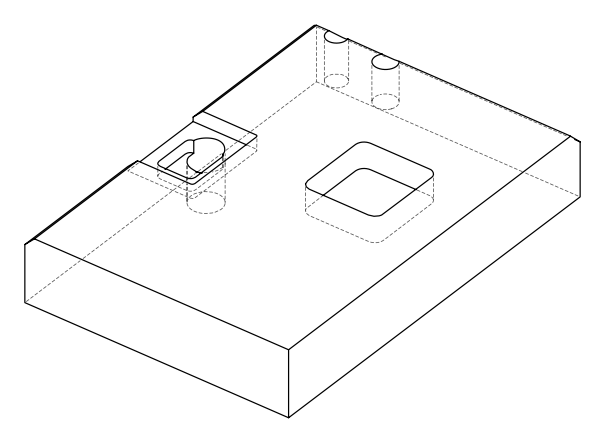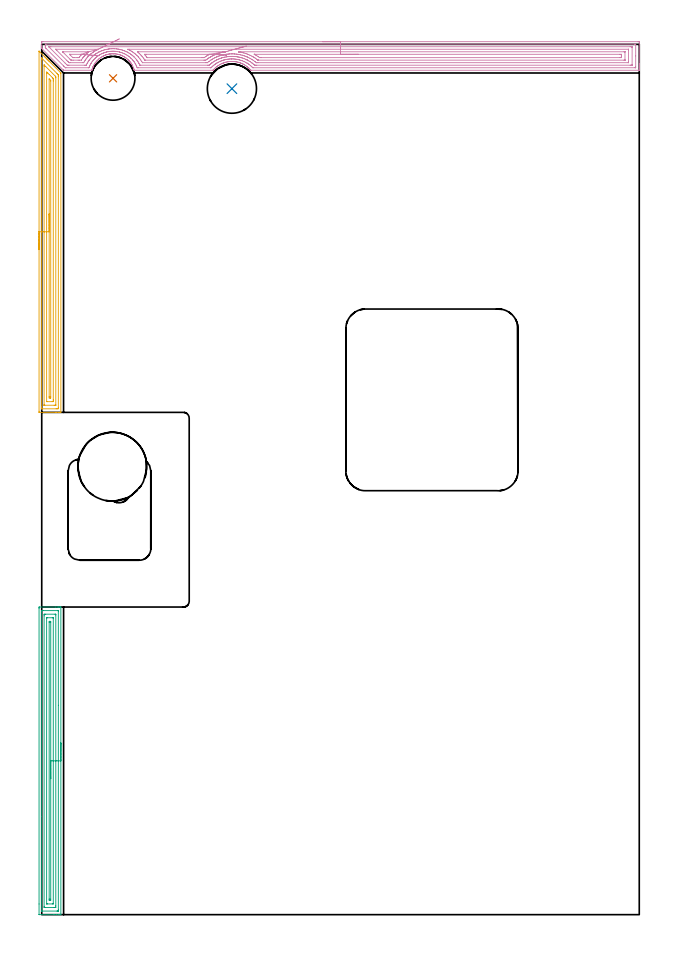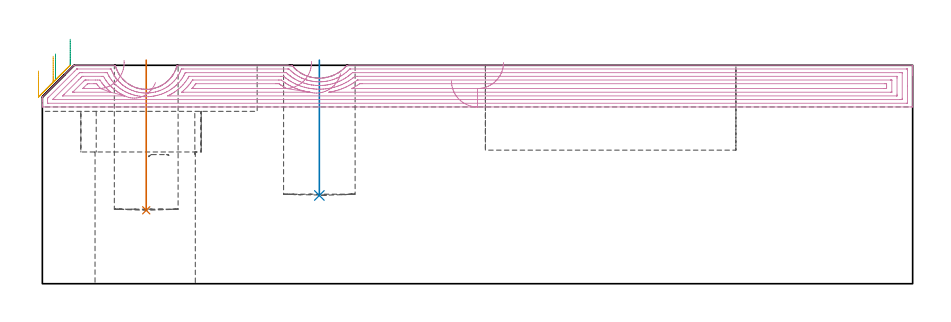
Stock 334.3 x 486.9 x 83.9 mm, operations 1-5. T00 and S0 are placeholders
(PLAN: 10 operations, 7 tool changes, 127.7 min)
(1 INDEXABLE_INSERT_DRILL_BLIND_HOLE_FROM_SOLID | STEP1POCKET | NXT0302_020 | 0.23 min | 26087 mm3)
(2 INDEXABLE_INSERT_DRILL_BLIND_HOLE_FROM_SOLID_1 | STEP1POCKET_1 | NXT0302_026 | 0.21 min | 29474 mm3)
(3 AREA_MILL | FG_CHAMFER_SURFACE | UGT0205_001 | 7.09 min | 13298 mm3)
(4 AREA_MILL_1 | FG_CHAMFER_SURFACE_1 | UGT0205_001 | 15.92 min | 42018 mm3)
(5 AREA_MILL_2 | FG_CHAMFER_SURFACE_2 | UGT0205_001 | 8.05 min | 14925 mm3)
(6 MILL_OPEN_POCKET | POCKET_OPEN | NXT0201_011 | Follow Part, ap 3, ae 75% | 8.47 min | 87277 mm3)
(7 MILL_RECTANGULAR_POCKET | POCKET_RECTANGULAR_STRAIGHT | NXT0201_012 | Follow Part, ap 4, ae 75% | 15.05 min | 315386 mm3)
(8 MILL_SLOT | SLOT_PARTIAL_RECTANGULAR | NXT0201_008 | Follow Part, ap 1.5, ae 75% | 68.63 min | 111572 mm3)
(9 MILL_SLOT_ROUND_PART | SLOT_PARTIAL_ROUND | NXT0201_011 | Follow Part, ap 3, ae 75% | 1.25 min | 7010 mm3)
(10 MILL_THROUGH_HOLE_FROM_SOLID_MATERIAL | STEP1HOLE | UGT0201_004 | Circular | 2.82 min | 57821 mm3)
(TOOL NXT0302_020 | Index. Insert Drill 24.5mm [880-D2450L25-03] | D24.5 PA176 FL74 Z2)
(TOOL NXT0302_026 | Index. Insert Drill 27.5mm [880-D2750L32-03] | D27.5 PA176 FL83 Z2)
(TOOL UGT0205_001 | Chamfer Mill 20 x 3 x 45 deg. | D20 FL50 Z2)
(TOOL NXT0201_011 | ENDMILL 12mm [2P460-1200-NA 1630] | D12 FL38 Z6)
(TOOL NXT0201_012 | ENDMILL 16mm [2P460-1600-NA 1630] | D16 FL38 Z6)
(TOOL NXT0201_008 | ENDMILL 6mm [2P460-0600-NA 1630] | D6 FL26 Z6)
(TOOL UGT0201_004 | End Mill 32 mm | D32 FL53 Z6)
(OP 1 INDEXABLE_INSERT_DRILL_BLIND_HOLE_FROM_SOLID)
G17 G21 G94 G90
T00 M6
G54
G17 G0 G90 X39.9 Y467.9 S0 M3
G43 Z93.9 H1
G94 G81 G98 Z28.2 F250. R85.9
G80
M5
M2
(OP 2 INDEXABLE_INSERT_DRILL_BLIND_HOLE_FROM_SOLID_1)
G17 G21 G94 G90
T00 M6
G54
G17 G0 G90 X106.4 Y462.1 S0 M3
G43 Z93.9 H1
G94 G81 G98 Z33.9 F250. R85.9
G80
M5
M2
(OP 3 AREA_MILL)
G17 G21 G94 G90
T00 M6
G54
G17 G0 G90 X10.7 Y96.05 S1061 M3
G43 Z93.9 H0
G94 G1 Y96.012 Z93.028 F250.
Y95.898 Z92.163
Y95.709 Z91.312
Y95.447 Z90.48
Y95.113 Z89.674
Y94.71 Z88.9
Y94.241 Z88.164
Y93.71 Z87.472
Y93.121 Z86.829
Y92.478 Z86.239
Y91.786 Z85.708
Y91.05 Z85.24
Y90.276 Z84.837
Y89.47 Z84.503
Y88.638 Z84.241
Y87.786 Z84.052
Y86.922 Z83.938
Y86.05 Z83.9
Y0.186
X10.697 Y0.01 Z83.889
X10.538 Y0.003 Z83.73
X10.371 Y0. Z83.57
X10.155 Z83.355
X9.426 Z82.621
X8.184 Z81.381
X6.794 Z79.989
X-1.361 Y0.001 Z71.836
X-1.492 Y0.01 Z71.706
X-1.499 Y0.141 Z71.699
X-1.5 Y5.972 Z71.7
Y171.467
X-1.495 Y171.962 Z71.703
X-1.492 Y172.09 Z71.706
X-1.36 Y172.1 Z71.837
X7.671 Z80.866
X9.062 Z82.258
X9.426 Z82.621
X10.155 Z83.355
X10.371 Z83.571
X10.538 Y172.097 Z83.73
X10.697 Y172.09 Z83.889
X10.7 Y171.914 Z83.9
Y86.05
X9.286 Z82.486
X9.285 Y2.565 Z82.485
Y2.422
X9.279 Y2.047 Z82.479
X9.278 Y2.01 Z82.478
X9.211 Y2.006 Z82.411
X9.101 Y2.002 Z82.301
X8.962 Y2. Z82.162
X8.549 Z81.749
X0.187 Z73.387
X-0.012 Y2.003 Z73.188
X-0.048 Y2.006 Z73.152
X-0.079 Y2.012 Z73.121
X-0.081 Y2.059 Z73.119
X-0.085 Y2.278 Z73.115
X-0.086 Y54.882 Z73.114
Y169.535
X-0.085 Y169.678 Z73.115
X-0.08 Y170.053 Z73.12
X-0.078 Y170.09 Z73.122
X-0.011 Y170.094 Z73.189
X0.099 Y170.098 Z73.299
X0.238 Y170.1 Z73.438
X0.651 Z73.851
X9.013 Z82.213
X9.212 Y170.097 Z82.412
X9.248 Y170.093 Z82.448
X9.279 Y170.088 Z82.479
X9.281 Y170.041 Z82.481
X9.285 Y169.822 Z82.485
X9.286 Y117.129 Z82.486
Y86.05
X7.871 Z81.071
Y4.901
X7.867 Y4.211 Z81.067
X7.864 Y4.014 Z81.064
X7.671 Y4.009 Z80.871
X7. Y4. Z80.2
X1.734 Y4.001 Z74.934
X1.529 Y4.007 Z74.729
X1.335 Y4.016 Z74.535
X1.331 Y4.211 Z74.531
X1.329 Y4.414 Z74.529
Y167.199
X1.333 Y167.889 Z74.533
X1.336 Y168.086 Z74.536
X1.529 Y168.091 Z74.729
X2.2 Y168.099 Z75.4
X7.466 Z80.666
X7.671 Y168.093 Z80.871
X7.865 Y168.084 Z81.065
X7.869 Y167.889 Z81.069
X7.871 Y167.686 Z81.071
Y86.05
X6.457 Z79.657
Y6.343
X6.455 Y6.159 Z79.655
X6.45 Y6.021 Z79.65
X6.354 Y6.01 Z79.554
X5.916 Y6. Z79.116
X3.284 Z76.484
X2.846 Y6.009 Z76.046
X2.749 Y6.016 Z75.949
X2.745 Y6.083 Z75.945
X2.743 Y6.153 Z75.943
Y165.757
X2.745 Y165.941 Z75.945
X2.749 Y166.079 Z75.949
X2.846 Y166.09 Z76.046
X3.284 Y166.1 Z76.484
X5.916 Z79.116
X6.354 Y166.091 Z79.554
X6.451 Y166.084 Z79.651
X6.455 Y166.017 Z79.655
X6.457 Y165.947 Z79.657
Y86.05
X5.043 Z78.243
Y8.683
X5.039 Y8.01 Z78.239
X4.826 Y8.005 Z78.026
X4.161 Y8.01 Z77.361
X4.157 Y8.683 Z77.357
Y8.687
Y163.417
X4.161 Y164.09 Z77.361
X4.374 Y164.095 Z77.574
X5.039 Y164.09 Z78.239
X5.043 Y163.417 Z78.243
Y86.05
Y85.178 Z78.281
Y84.313 Z78.395
Y83.462 Z78.584
Y82.63 Z78.846
Y81.824 Z79.18
Y81.05 Z79.583
Y80.314 Z80.052
Y79.622 Z80.583
Y78.979 Z81.172
Y78.39 Z81.815
Y77.858 Z82.507
Y77.39 Z83.243
Y76.987 Z84.017
Y76.653 Z84.823
Y76.391 Z85.655
Y76.202 Z86.507
Y76.088 Z87.372
Y76.05 Z88.243
G0 Z93.9
M5
M2
(OP 4 AREA_MILL_1)
G17 G21 G94 G90
T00 M6
G54
G17 G0 G90 X157.15 Y488.4 S1061 M3
G43 Z93.9 H0
Z77.9
G94 G1 X157.188 Z77.028 F250.
X157.302 Z76.163
X157.491 Z75.312
X157.753 Z74.48
X158.087 Z73.674
X158.49 Z72.9
X158.958 Z72.164
X159.49 Z71.472
X160.079 Z70.829
X160.722 Z70.239
X161.414 Z69.708
X162.15 Z69.24
X162.924 Z68.837
X163.73 Z68.503
X164.562 Z68.241
X165.413 Z68.052
X166.278 Z67.938
X167.15 Z67.9
X333.687
X334.093 Y488.396 Z67.902
X334.29 Y488.392 Z67.906
X334.3 Y488.191 Z68.106
Y476.145 Z80.15
Y475.538 Z80.756
Y474.983 Z81.314
Y474.654 Z81.642
Y474.099 Z82.197
Y473.77 Z82.525
Y473.113 Z83.187
Y472.762 Z83.538
Y472.416 Z83.874
X334.292 Y472.403 Z83.888
X334.134 Y472.4 Z83.9
X117.144
X116.97 Y472.403 Z83.889
X116.952 Y472.419 Z83.874
X116.777 Y472.618 Z83.681
X116.726 Y472.677 Z83.622
X116.493 Y472.932 Z83.367
X116.404 Y473.025 Z83.274
X116.254 Y473.183 Z83.116
X116.106 Y473.328 Z82.97
X115.833 Y473.598 Z82.701
X115.578 Y473.833 Z82.466
X115.449 Y473.946 Z82.353
X115.317 Y474.063 Z82.237
X115.137 Y474.21 Z82.09
X114.941 Y474.371 Z81.929
X114.557 Y474.66 Z81.637
X114.168 Y474.942 Z81.357
X114.048 Y475.023 Z81.275
X113.605 Y475.303 Z80.993
X113.156 Y475.571 Z80.727
X112.679 Y475.829 Z80.47
X112.658 Y475.84 Z80.46
X112.264 Y476.031 Z80.266
X111.819 Y476.23 Z80.068
X111.786 Y476.243 Z80.054
X111.371 Y476.415 Z79.885
X111.308 Y476.438 Z79.862
X110.97 Y476.561 Z79.736
X110.566 Y476.701 Z79.598
X110.479 Y476.727 Z79.571
X110.033 Y476.855 Z79.445
X110.011 Y476.861 Z79.439
X109.586 Y476.969 Z79.328
X109.141 Y477.069 Z79.231
X108.694 Y477.153 Z79.147
X108.674 Y477.156 Z79.144
X108.248 Y477.22 Z79.078
X107.801 Y477.271 Z79.023
X107.355 Y477.311 Z78.988
X106.909 Y477.33 Z78.966
X106.402 Y477.329 Z78.949
X105.982 Y477.335 Z78.962
X105.57 Y477.32 Z78.979
X105.124 Y477.28 Z79.013
X104.231 Y477.169 Z79.13
X103.785 Y477.093 Z79.207
X103.339 Y476.998 Z79.299
X102.892 Y476.888 Z79.41
X102.805 Y476.864 Z79.435
X102.446 Y476.764 Z79.533
X102.41 Y476.753 Z79.544
X102.235 Y476.7 Z79.598
X102.169 Y476.677 Z79.621
X101.964 Y476.604 Z79.692
X101.7 Y476.513 Z79.786
X101.554 Y476.461 Z79.837
X101.455 Y476.422 Z79.876
X101.106 Y476.283 Z80.012
X100.792 Y476.146 Z80.151
X100.661 Y476.088 Z80.208
X100.105 Y475.821 Z80.478
X99.769 Y475.639 Z80.657
X99.32 Y475.379 Z80.919
X98.877 Y475.105 Z81.194
X98.634 Y474.941 Z81.357
X98.392 Y474.763 Z81.533
X98.078 Y474.535 Z81.764
X97.984 Y474.466 Z81.832
X97.486 Y474.062 Z82.236
X97.157 Y473.77 Z82.525
X97.092 Y473.713 Z82.584
X96.549 Y473.183 Z83.116
X96.268 Y472.886 Z83.409
X96.199 Y472.814 Z83.483
X96.16 Y472.77 Z83.528
X96.021 Y472.615 Z83.683
X95.963 Y472.549 Z83.75
X95.843 Y472.413 Z83.88
X95.83 Y472.404 Z83.889
X95.713 Y472.4 Z83.9
X51.958
X51.784 Y472.403 Z83.888
X51.778 Y472.418 Z83.874
X51.699 Y472.682 Z83.615
X51.676 Y472.765 Z83.531
X51.639 Y472.886 Z83.41
X51.549 Y473.183 Z83.116
X51.392 Y473.624 Z82.674
X51.333 Y473.77 Z82.526
X51.217 Y474.062 Z82.236
X50.816 Y474.941 Z81.356
X50.684 Y475.206 Z81.092
X50.495 Y475.538 Z80.758
X50.395 Y475.704 Z80.596
X50.323 Y475.822 Z80.478
X50.217 Y475.98 Z80.315
X50.118 Y476.131 Z80.168
X50.023 Y476.273 Z80.026
X49.923 Y476.422 Z79.873
X49.828 Y476.567 Z79.732
X49.791 Y476.622 Z79.677
X49.733 Y476.701 Z79.598
X49.725 Y476.711 Z79.588
X49.603 Y476.864 Z79.432
X49.432 Y477.082 Z79.218
X49.381 Y477.146 Z79.154
X49.014 Y477.581 Z78.719
X48.899 Y477.707 Z78.592
X48.524 Y478.088 Z78.21
X48.419 Y478.19 Z78.109
X48.14 Y478.46 Z77.84
X48.006 Y478.582 Z77.718
X47.564 Y478.946 Z77.353
X47.399 Y479.074 Z77.223
X47.114 Y479.297 Z77.002
X47.011 Y479.369 Z76.93
X46.641 Y479.619 Z76.68
X46.6 Y479.645 Z76.653
X46.221 Y479.887 Z76.411
X45.933 Y480.056 Z76.243
X45.765 Y480.151 Z76.149
X45.641 Y480.219 Z76.081
X45.329 Y480.376 Z75.924
X45.221 Y480.426 Z75.873
X44.885 Y480.581 Z75.716
X44.436 Y480.771 Z75.525
X44.368 Y480.796 Z75.499
X43.992 Y480.939 Z75.36
X43.771 Y481.014 Z75.285
X43.525 Y481.098 Z75.2
X43.089 Y481.22 Z75.078
X42.651 Y481.33 Z74.968
X42.206 Y481.424 Z74.875
X41.759 Y481.502 Z74.797
X41.313 Y481.562 Z74.735
X41.055 Y481.586 Z74.707
X40.866 Y481.607 Z74.691
X40.42 Y481.632 Z74.661
X40.295 Y481.633 Z74.656
X40.164 Y481.64 Z74.658
X40.143 Z74.657
X40.034 Y481.643 Z74.654
X39.974 Y481.644 Z74.652
X39.575 Y481.639 Z74.659
X39.528 Y481.637 Z74.658
X39.488 Y481.633
X39.1 Y481.617 Z74.681
X39.082 Y481.616 Z74.682
X38.748 Y481.585 Z74.708
X38.635 Y481.576 Z74.719
X38.314 Y481.538 Z74.76
X38.189 Y481.523 Z74.776
X38.117 Y481.511 Z74.787
X37.742 Y481.452 Z74.847
X37.477 Y481.399 Z74.9
X37.297 Y481.363 Z74.935
X36.849 Y481.257 Z75.041
X36.404 Y481.137 Z75.161
X36.276 Y481.098 Z75.2
X35.736 Y480.906 Z75.389
X35.621 Y480.867 Z75.432
X35.549 Y480.842 Z75.457
X35.512 Y480.828 Z75.47
X35.438 Y480.798 Z75.499
X35.064 Y480.649 Z75.651
X34.619 Y480.449 Z75.851
X34.522 Y480.4 Z75.9
X34.247 Y480.26 Z76.035
X34.161 Y480.218 Z76.079
X33.727 Y479.975 Z76.324
X33.277 Y479.697 Z76.602
X32.834 Y479.403 Z76.896
X32.725 Y479.324 Z76.975
X32.4 Y479.074 Z77.223
X32.34 Y479.028 Z77.27
X31.942 Y478.707 Z77.592
X31.866 Y478.64 Z77.66
X31.664 Y478.46 Z77.839
X31.271 Y478.079 Z78.219
X31.049 Y477.865 Z78.435
X30.787 Y477.581 Z78.719
X30.466 Y477.205 Z79.094
X30.157 Y476.821 Z79.476
X30.08 Y476.719 Z79.58
X30.067 Y476.701 Z79.598
X29.969 Y476.561 Z79.739
X29.874 Y476.422 Z79.873
X29.783 Y476.293 Z80.006
X29.763 Y476.265 Z80.034
X29.664 Y476.113 Z80.186
X29.579 Y475.98 Z80.315
X29.485 Y475.838 Z80.462
X29.474 Y475.822 Z80.478
X29.264 Y475.473 Z80.823
X28.988 Y474.942 Z81.357
X28.783 Y474.497 Z81.803
X28.685 Y474.281 Z82.016
X28.654 Y474.212 Z82.083
X28.592 Y474.079 Z82.219
X28.584 Y474.062 Z82.236
X28.467 Y473.77 Z82.526
X28.372 Y473.535 Z82.764
X28.256 Y473.183 Z83.116
X28.222 Y473.071 Z83.227
X28.166 Y472.886 Z83.409
X28.103 Y472.678 Z83.619
X28.074 Y472.583 Z83.712
X28.022 Y472.417 Z83.874
X28.016 Y472.403 Z83.888
X27.848 Y472.4 Z83.9
X12.221
X12.212 Y472.404 Z83.896
X12.195 Y472.412 Z83.887
X12.154 Y472.449 Z83.85
X12.139 Y472.464 Z83.836
X0.147 Y484.452 Z71.847
X0.11 Y484.488 Z71.809
X0.01 Y484.598 Z71.694
X0.001 Y484.704 Z71.589
X0. Y484.998 Z71.301
Y485.036 Z71.264
Y485.488 Z70.812
Y486.146 Z70.15
Y487.359 Z68.938
X0.004 Y487.914 Z68.381
X0.009 Y488.391 Z67.905
X0.127 Y488.394 Z67.902
X0.613 Y488.4 Z67.9
X167.15
Y486.986 Z69.314
X331.901 Y486.985 Z69.315
X331.947
X332.29 Y486.976 Z69.324
X332.294 Y486.868 Z69.432
X332.299 Y486.637 Z69.663
X332.3 Y480.448 Z75.852
X332.298 Y474.261 Z82.039
X332.291 Y473.866 Z82.434
X332.289 Y473.82 Z82.48
X332.272 Y473.819 Z82.481
X332.22 Y473.816 Z82.484
X332.114 Y473.815 Z82.485
X331.901 Y473.814 Z82.486
X118.439
X118.227 Y473.816 Z82.484
X118.122 Y473.819 Z82.481
X118.073 Y473.821 Z82.479
X117.591 Y474.285 Z82.015
X117.196 Y474.654 Z81.646
X116.698 Y475.086 Z81.214
X116.123 Y475.538 Z80.762
X115.805 Y475.776 Z80.524
X115.604 Y475.917 Z80.383
X115.043 Y476.293 Z80.007
X114.912 Y476.374 Z79.926
X114.829 Y476.422 Z79.878
X114.019 Y476.878 Z79.422
X113.155 Y477.306 Z78.994
X113.126 Y477.32 Z78.98
X113.101 Y477.331 Z78.969
X112.233 Y477.684 Z78.616
X111.629 Y477.904 Z78.396
X111.34 Y477.998 Z78.302
X110.687 Y478.19 Z78.11
X110.447 Y478.252 Z78.048
X110.363 Y478.273 Z78.027
X109.554 Y478.447 Z77.853
X109.233 Y478.508 Z77.792
X108.661 Y478.597 Z77.703
X108.192 Y478.655 Z77.645
X107.768 Y478.694 Z77.606
X107.225 Y478.728 Z77.572
X106.875 Y478.74 Z77.56
X106.31 Y478.75 Z77.55
X106.143
X105.982 Y478.746 Z77.554
X105.441 Y478.725 Z77.575
X105.089 Y478.697 Z77.603
X104.625 Y478.65 Z77.65
X104.196 Y478.596 Z77.704
X103.834 Y478.548 Z77.752
X103.303 Y478.458 Z77.842
X103.079 Y478.413 Z77.887
X102.41 Y478.266 Z78.034
X102.349 Y478.251 Z78.049
X102.11 Y478.19 Z78.11
X101.648 Y478.06 Z78.24
X101.591 Y478.044 Z78.256
X101.517 Y478.019 Z78.281
X100.984 Y477.834 Z78.466
X100.624 Y477.706 Z78.594
X100.335 Y477.592 Z78.708
X99.731 Y477.345 Z78.955
X99.704 Y477.334 Z78.966
X99.644 Y477.306 Z78.994
X98.838 Y476.909 Z79.391
X98.52 Y476.737 Z79.563
X97.968 Y476.422 Z79.878
X97.951 Y476.412 Z79.888
X97.414 Y476.064 Z80.236
X97.052 Y475.815 Z80.485
X96.891 Y475.698 Z80.602
X96.674 Y475.538 Z80.762
X96.386 Y475.314 Z80.986
X96.16 Y475.134 Z81.166
X95.898 Y474.913 Z81.387
X95.602 Y474.654 Z81.646
X95.428 Y474.494 Z81.806
X95.267 Y474.341 Z81.959
X94.737 Y473.825 Z82.475
X94.691 Y473.821 Z82.479
X94.586 Y473.818 Z82.482
X94.374 Y473.815 Z82.485
X94.329 Y473.814 Z82.486
X54.146
X53.722 Y473.816 Z82.484
X53.51 Y473.819 Z82.481
X53.411 Y473.821 Z82.479
X53.297 Y474.061 Z82.239
X53.039 Y474.654 Z81.646
X52.841 Y475.106 Z81.194
X52.629 Y475.538 Z80.762
X52.404 Y475.963 Z80.337
X52.123 Y476.422 Z79.878
X51.614 Y477.205 Z79.095
X51.541 Y477.306 Z78.994
X51.511 Y477.347 Z78.953
X51.133 Y477.815 Z78.485
X50.818 Y478.19 Z78.11
X50.618 Y478.419 Z77.881
X49.971 Y479.074 Z77.226
X49.725 Y479.311 Z76.989
X48.958 Y479.958 Z76.342
X48.833 Y480.058 Z76.242
X48.401 Y480.385 Z75.915
X47.94 Y480.69 Z75.61
X47.698 Y480.842 Z75.458
X47.047 Y481.228 Z75.072
X46.766 Y481.38 Z74.92
X46.233 Y481.648 Z74.652
X46.154 Y481.684 Z74.616
X46.061 Y481.726 Z74.574
X45.261 Y482.057 Z74.243
X44.728 Y482.254 Z74.046
X44.368 Y482.374 Z73.926
X43.533 Y482.61 Z73.69
X43.475 Y482.625 Z73.675
X43.455 Y482.629 Z73.671
X42.582 Y482.809 Z73.491
X42.338 Y482.851 Z73.449
X41.689 Y482.945 Z73.355
X41.31 Y482.985 Z73.315
X40.796 Y483.025 Z73.275
X40.356 Y483.045 Z73.255
X39.903 Y483.052 Z73.248
X39.462 Y483.046 Z73.254
X39.01 Y483.024 Z73.276
X38.621 Y482.995 Z73.305
X38.117 Y482.943 Z73.357
X37.818 Y482.906 Z73.394
X37.224 Y482.811 Z73.489
X37.055 Y482.778 Z73.522
X36.331 Y482.626 Z73.674
X36.318 Y482.623 Z73.677
X36.262 Y482.61 Z73.69
X35.615 Y482.435 Z73.865
X35.565 Y482.421 Z73.879
X35.508 Y482.403 Z73.897
X35.438 Y482.38 Z73.92
X34.952 Y482.207 Z74.093
X34.545 Y482.059 Z74.241
X34.306 Y481.963 Z74.337
X33.734 Y481.726 Z74.574
X33.652 Y481.689 Z74.611
X33.084 Y481.404 Z74.896
X32.759 Y481.23 Z75.07
X32.509 Y481.089 Z75.211
X32.093 Y480.842 Z75.458
X31.953 Y480.756 Z75.544
X31.92 Y480.735 Z75.565
X31.866 Y480.699 Z75.601
X31.424 Y480.396 Z75.904
X30.973 Y480.066 Z76.234
X30.912 Y480.019 Z76.281
X30.836 Y479.958 Z76.342
X30.424 Y479.618 Z76.682
X30.08 Y479.318 Z76.982
X29.954 Y479.199 Z77.101
X29.824 Y479.074 Z77.226
X29.507 Y478.758 Z77.542
X29.187 Y478.43 Z77.87
X29.073 Y478.303 Z77.997
X28.976 Y478.19 Z78.11
X28.67 Y477.819 Z78.481
X28.294 Y477.355 Z78.945
X28.274 Y477.327 Z78.973
X28.259 Y477.306 Z78.994
X27.917 Y476.796 Z79.504
X27.671 Y476.422 Z79.878
X27.567 Y476.258 Z80.042
X27.401 Y475.983 Z80.317
X27.248 Y475.69 Z80.61
X27.172 Y475.538 Z80.762
X26.959 Y475.1 Z81.2
X26.756 Y474.654 Z81.646
X26.681 Y474.483 Z81.817
X26.508 Y474.071 Z82.229
X26.42 Y473.858 Z82.442
X26.403 Y473.822 Z82.478
X26.357 Y473.82 Z82.48
X26.252 Y473.817 Z82.483
X26.04 Y473.815 Z82.485
X13.538
X13.326 Y473.816 Z82.484
X13.274 Y473.819 Z82.481
X13.251 Y473.821 Z82.479
X13.225 Y473.84 Z82.46
X13.114 Y473.943 Z82.357
X12.399 Y474.654 Z81.646
X12.221 Y474.832 Z81.468
X2.399 Y484.653 Z71.647
X2.098 Y484.961 Z71.339
X2.025 Y485.037 Z71.263
X2.01 Y485.131 Z71.169
X2.007 Y485.262 Z71.038
X2.001 Y485.655 Z70.645
X2. Y486.146 Z70.154
X2.001 Y486.539 Z69.761
X2.009 Y486.934 Z69.366
X2.011 Y486.98 Z69.32
X2.028 Y486.981 Z69.319
X2.08 Y486.984 Z69.316
X2.186 Y486.985 Z69.315
X2.399 Y486.986 Z69.314
X167.15
Y485.572 Z70.728
X329.223
X329.803 Y485.571 Z70.729
X330.116 Y485.568 Z70.732
X330.219 Y485.565 Z70.735
X330.29 Y485.56 Z70.74
X330.294 Y485.444 Z70.856
X330.298 Y485.262 Z71.038
X330.3 Y485.079 Z71.221
X330.299 Y475.356 Z80.944
X330.295 Y475.295 Z81.005
X330.29 Y475.248 Z81.052
X330.284 Y475.235 Z81.065
X330.271 Y475.234 Z81.066
X330.116 Y475.231 Z81.069
X329.535 Y475.229 Z81.071
X329.223
X120.269
X119.686 Y475.232 Z81.068
X119.377 Y475.235 Z81.065
X119.086 Y475.252 Z81.048
X118.762 Y475.538 Z80.762
X118.484 Y475.78 Z80.52
X118.13 Y476.075 Z80.225
X117.698 Y476.422 Z79.878
X117.591 Y476.506 Z79.794
X117.252 Y476.757 Z79.543
X116.698 Y477.13 Z79.17
X116.424 Y477.306 Z78.994
X115.805 Y477.676 Z78.624
X114.956 Y478.147 Z78.153
X114.912 Y478.168 Z78.132
X114.867 Y478.19 Z78.11
X114.293 Y478.461 Z77.839
X114.019 Y478.582 Z77.718
X113.326 Y478.876 Z77.424
X113.126 Y478.952 Z77.348
X112.793 Y479.074 Z77.226
X112.233 Y479.263 Z77.037
X111.954 Y479.351 Z76.949
X111.34 Y479.521 Z76.779
X110.738 Y479.67 Z76.63
X110.447 Y479.734 Z76.566
X110.067 Y479.814 Z76.486
X109.609 Y479.904 Z76.396
X109.554 Y479.913 Z76.387
X109.266 Y479.958 Z76.342
X108.661 Y480.037 Z76.263
X108.571 Y480.047 Z76.253
X107.768 Y480.114 Z76.186
X107.598 Y480.126 Z76.174
X106.875 Y480.155 Z76.145
X106.672 Y480.159 Z76.141
X105.982
X105.785 Y480.153 Z76.147
X105.089 Y480.12 Z76.18
X104.937 Y480.109 Z76.191
X104.196 Y480.037 Z76.263
X104.125 Y480.029 Z76.271
X103.567 Y479.958 Z76.342
X103.337 Y479.924 Z76.376
X103.303 Y479.918 Z76.382
X102.586 Y479.784 Z76.516
X102.41 Y479.747 Z76.553
X101.858 Y479.621 Z76.679
X101.517 Y479.536 Z76.764
X101.151 Y479.437 Z76.864
X100.624 Y479.28 Z77.02
X100.467 Y479.23 Z77.07
X100.002 Y479.074 Z77.226
X99.803 Y479.003 Z77.297
X99.731 Y478.976 Z77.324
X99.168 Y478.747 Z77.553
X98.838 Y478.609 Z77.691
X98.544 Y478.481 Z77.819
X97.945 Y478.199 Z78.101
X97.927 Y478.19 Z78.11
X97.357 Y477.888 Z78.412
X97.052 Y477.716 Z78.584
X96.793 Y477.563 Z78.737
X96.367 Y477.306 Z78.994
X96.24 Y477.226 Z79.074
X96.16 Y477.174 Z79.126
X95.739 Y476.89 Z79.41
X95.267 Y476.547 Z79.753
X95.195 Y476.493 Z79.807
X95.103 Y476.422 Z79.878
X94.7 Y476.099 Z80.201
X94.374 Y475.833 Z80.467
X94.215 Y475.696 Z80.604
X93.705 Y475.242 Z81.058
X93.636 Y475.235 Z81.065
X93.481 Y475.233 Z81.067
X92.9 Y475.229 Z81.071
X55.396
X55.083 Y475.231 Z81.069
X54.979 Y475.232 Z81.068
X54.902 Y475.235 Z81.065
X54.861 Y475.311 Z80.989
X54.748 Y475.538 Z80.762
X54.429 Y476.186 Z80.114
X54.299 Y476.422 Z79.878
X54.19 Y476.615 Z79.685
X53.922 Y477.041 Z79.259
X53.749 Y477.306 Z78.994
X53.297 Y477.974 Z78.326
X53.127 Y478.19 Z78.11
X52.428 Y479.051 Z77.249
X52.404 Y479.078 Z77.222
X51.545 Y479.958 Z76.342
X51.528 Y479.975 Z76.325
X51.511 Y479.991 Z76.309
X51.113 Y480.353 Z75.947
X50.618 Y480.765 Z75.535
X50.522 Y480.842 Z75.458
X50.072 Y481.185 Z75.115
X49.725 Y481.438 Z74.862
X49.296 Y481.726 Z74.574
X48.833 Y482.014 Z74.286
X48.11 Y482.441 Z73.859
X47.94 Y482.53 Z73.77
X47.779 Y482.61 Z73.69
X47.047 Y482.951 Z73.349
X46.439 Y483.212 Z73.088
X46.154 Y483.322 Z72.978
X45.694 Y483.494 Z72.806
X45.261 Y483.639 Z72.661
X45.045 Y483.707 Z72.593
X44.368 Y483.891 Z72.409
X43.836 Y484.02 Z72.28
X43.475 Y484.098 Z72.202
X43.128 Y484.169 Z72.131
X42.718 Y484.243 Z72.057
X42.582 Y484.263 Z72.037
X41.729 Y484.378 Z71.922
X41.684 Y484.382 Z71.918
X40.796 Y484.446 Z71.854
X40.723 Y484.449 Z71.851
X39.903 Y484.469 Z71.831
X39.811
X39.01 Y484.446 Z71.854
X38.945 Y484.442 Z71.858
X38.117 Y484.379 Z71.921
X38.101 Y484.378 Z71.922
X37.324 Y484.279 Z72.021
X37.224 Y484.264 Z72.036
X36.563 Y484.148 Z72.152
X36.331 Y484.1 Z72.2
X35.83 Y483.99 Z72.31
X35.438 Y483.894 Z72.406
X35.12 Y483.809 Z72.491
X34.545 Y483.641 Z72.659
X34.433 Y483.605 Z72.695
X34.107 Y483.494 Z72.806
X33.774 Y483.373 Z72.927
X33.652 Y483.327 Z72.973
X33.14 Y483.117 Z73.183
X32.759 Y482.955 Z73.345
X32.52 Y482.847 Z73.453
X32.018 Y482.61 Z73.69
X31.917 Y482.56 Z73.74
X31.866 Y482.534 Z73.766
X31.698 Y482.444 Z73.856
X30.973 Y482.022 Z74.278
X30.788 Y481.909 Z74.391
X30.496 Y481.726 Z74.574
X30.247 Y481.561 Z74.739
X30.08 Y481.446 Z74.854
X29.731 Y481.188 Z75.112
X29.27 Y480.842 Z75.458
X29.224 Y480.806 Z75.494
X29.187 Y480.776 Z75.524
X28.784 Y480.443 Z75.857
X28.294 Y479.993 Z76.307
X28.276 Y479.976 Z76.324
X28.258 Y479.958 Z76.342
X27.832 Y479.531 Z76.769
X27.391 Y479.074 Z77.226
X26.994 Y478.593 Z77.707
X26.665 Y478.19 Z78.11
X26.596 Y478.104 Z78.196
X26.508 Y477.988 Z78.312
X26.229 Y477.583 Z78.717
X26.044 Y477.306 Z78.994
X25.877 Y477.048 Z79.252
X25.616 Y476.631 Z79.669
X25.539 Y476.498 Z79.802
X25.498 Y476.422 Z79.878
X25.37 Y476.179 Z80.121
X25.06 Y475.538 Z80.762
X24.95 Y475.313 Z80.987
X24.925 Y475.266 Z81.034
X24.909 Y475.239 Z81.061
X24.878 Y475.235 Z81.065
X24.723 Y475.233 Z81.067
X24.142 Y475.229 Z81.071
X15.212
X14.9 Y475.231 Z81.069
X14.313 Y475.235 Z81.065
X14.007 Y475.499 Z80.801
X13.966 Y475.538 Z80.762
X13.114 Y476.388 Z79.912
X11.116 Y478.385 Z77.915
X4.184 Y485.316 Z70.984
X4.038 Y485.474 Z70.826
X4.01 Y485.551 Z70.749
X4.014 Y485.566 Z70.734
X4.023 Y485.567 Z70.733
X4.184 Y485.569 Z70.731
X4.765 Y485.571 Z70.729
X5.077 Y485.572 Z70.728
X167.15
Y484.157 Z72.143
X328.186
X328.239 Y484.155 Z72.145
X328.276 Y484.152 Z72.148
X328.29 Y484.15 Z72.15
X328.292 Y484.129 Z72.171
X328.296 Y483.928 Z72.372
X328.3 Y483.523 Z72.777
Y477.306 Z78.994
X328.295 Y476.879 Z79.421
X328.29 Y476.666 Z79.634
X328.286 Y476.649 Z79.651
X328.261 Y476.647 Z79.653
X328.203 Y476.645 Z79.655
X328.106 Y476.643 Z79.657
X120.94
X120.269 Y476.644 Z79.656
X120.158 Y476.646 Z79.654
X120.104 Y476.65 Z79.65
X120.075 Y476.655 Z79.645
X119.866 Y476.822 Z79.478
X119.377 Y477.217 Z79.083
X119.26 Y477.306 Z78.994
X118.484 Y477.874 Z78.426
X118.019 Y478.19 Z78.11
X117.591 Y478.46 Z77.84
X116.904 Y478.87 Z77.43
X116.698 Y478.983 Z77.317
X116.526 Y479.074 Z77.226
X115.805 Y479.443 Z76.857
X115.089 Y479.782 Z76.518
X114.912 Y479.858 Z76.442
X114.67 Y479.958 Z76.342
X114.019 Y480.215 Z76.085
X113.606 Y480.366 Z75.934
X113.126 Y480.529 Z75.771
X112.294 Y480.781 Z75.519
X112.233 Y480.799 Z75.501
X112.077 Y480.842 Z75.458
X111.34 Y481.018 Z75.282
X111.109 Y481.07 Z75.23
X110.447 Y481.205 Z75.095
X109.999 Y481.285 Z75.015
X109.554 Y481.352 Z74.948
X108.959 Y481.431 Z74.869
X108.661 Y481.461 Z74.839
X107.974 Y481.522 Z74.778
X107.768 Y481.534 Z74.766
X107.035 Y481.568 Z74.732
X106.875 Y481.571 Z74.729
X106.134 Y481.576 Z74.724
X105.982 Y481.573 Z74.727
X105.269 Y481.548 Z74.752
X105.089 Y481.538 Z74.762
X104.438 Y481.486 Z74.814
X104.196 Y481.463 Z74.837
X103.634 Y481.398 Z74.902
X103.303 Y481.355 Z74.945
X102.851 Y481.29 Z75.01
X102.41 Y481.213 Z75.087
X102.094 Y481.155 Z75.145
X101.517 Y481.032 Z75.268
X101.361 Y480.996 Z75.304
X100.722 Y480.842 Z75.458
X100.645 Y480.821 Z75.479
X100.624 Y480.815 Z75.485
X99.959 Y480.617 Z75.683
X99.731 Y480.546 Z75.754
X99.289 Y480.396 Z75.904
X98.838 Y480.237 Z76.063
X98.634 Y480.16 Z76.14
X98.119 Y479.958 Z76.342
X97.997 Y479.907 Z76.393
X97.945 Y479.885 Z76.415
X97.382 Y479.632 Z76.668
X97.052 Y479.476 Z76.824
X96.781 Y479.343 Z76.957
X96.246 Y479.074 Z77.226
X96.189 Y479.044 Z77.256
X96.16 Y479.028 Z77.272
X95.628 Y478.716 Z77.584
X95.267 Y478.502 Z77.798
X95.073 Y478.382 Z77.918
X94.773 Y478.19 Z78.11
X94.535 Y478.03 Z78.27
X94.374 Y477.918 Z78.382
X93.536 Y477.306 Z78.994
X93.505 Y477.282 Z79.018
X92.861 Y476.765 Z79.535
X92.742 Y476.672 Z79.628
X92.709 Y476.649 Z79.651
X92.671 Y476.647 Z79.653
X92.588 Y476.645 Z79.655
X91.918 Y476.643 Z79.657
X91.695
X56.479
X56.395 Y476.645 Z79.655
X56.355 Y476.647 Z79.653
X56.34 Y476.649 Z79.651
X55.949 Y477.306 Z78.994
X55.907 Y477.375 Z78.925
X55.365 Y478.19 Z78.11
X55.083 Y478.608 Z77.692
X54.713 Y479.074 Z77.226
X54.19 Y479.709 Z76.591
X53.963 Y479.958 Z76.342
X53.297 Y480.647 Z75.653
X53.098 Y480.842 Z75.458
X52.404 Y481.452 Z74.848
X52.078 Y481.726 Z74.574
X51.511 Y482.166 Z74.134
X50.884 Y482.61 Z73.69
X50.618 Y482.787 Z73.513
X50.119 Y483.105 Z73.195
X49.725 Y483.333 Z72.967
X49.442 Y483.494 Z72.806
X49.136 Y483.659 Z72.641
X48.833 Y483.809 Z72.491
X48.208 Y484.112 Z72.188
X48.19 Y484.128 Z72.172
X48.169 Y484.15 Z72.15
X49.055 Y484.157 Z72.143
X167.15
Y482.743 Z73.557
X325.785
X326.055 Y482.741 Z73.559
X326.234 Y482.738 Z73.562
X326.292 Y482.736 Z73.564
X326.294 Y482.728 Z73.572
X326.297 Y482.702 Z73.598
X326.299 Y482.61 Z73.69
Y478.19 Z78.11
X326.297 Y478.11 Z78.19
X326.294 Y478.071 Z78.229
X326.292 Y478.066 Z78.234
X326.265 Y478.063 Z78.237
X326.189 Y478.06 Z78.24
X325.92 Y478.057 Z78.243
X325.785
X121.296 Y478.058 Z78.242
X121.162 Y478.059 Z78.241
X121.029 Y478.064 Z78.236
X120.998 Y478.067 Z78.233
X120.977 Y478.08 Z78.22
X120.93 Y478.114 Z78.186
X120.827 Y478.19 Z78.11
X120.269 Y478.6 Z77.7
X119.607 Y479.074 Z77.226
X119.377 Y479.23 Z77.07
X118.924 Y479.522 Z76.778
X118.484 Y479.78 Z76.52
X118.171 Y479.958 Z76.342
X117.591 Y480.27 Z76.03
X116.919 Y480.623 Z75.677
X116.698 Y480.727 Z75.573
X116.447 Y480.842 Z75.458
X115.805 Y481.121 Z75.179
X115.318 Y481.324 Z74.976
X114.912 Y481.48 Z74.82
X114.234 Y481.726 Z74.574
X114.019 Y481.8 Z74.5
X113.908 Y481.836 Z74.464
X113.126 Y482.061 Z74.239
X112.655 Y482.192 Z74.108
X112.233 Y482.294 Z74.006
X111.483 Y482.469 Z73.831
X111.34 Y482.498 Z73.802
X110.785 Y482.61 Z73.69
X110.447 Y482.669 Z73.631
X110.375 Y482.681 Z73.619
X110.251 Y482.701 Z73.599
X110.158 Y482.718 Z73.582
X110.063 Y482.736 Z73.564
X110.139 Y482.739 Z73.561
X110.272 Y482.743 Z73.557
X167.15
Y481.329 Z74.971
X323.373
X323.865 Y481.327 Z74.973
X324.272 Y481.323 Z74.977
X324.29 Y481.32 Z74.98
X324.296 Y481.299 Z75.001
X324.299 Y480.842 Z75.458
X324.3 Y480.412 Z75.888
X324.297 Y479.958 Z76.342
X324.293 Y479.534 Z76.766
X324.286 Y479.478 Z76.822
X324.233 Y479.476 Z76.824
X324.111 Y479.473 Z76.827
X323.865 Y479.472 Z76.828
X323.464 Y479.471 Z76.829
X122.948
X122.546 Y479.472 Z76.828
X122.055 Y479.476 Z76.824
X121.895 Y479.478 Z76.822
X121.702 Y479.607 Z76.693
X121.079 Y480.041 Z76.259
X120.269 Y480.561 Z75.739
X119.801 Y480.842 Z75.458
X119.377 Y481.087 Z75.213
X119.066 Y481.264 Z75.036
X118.971 Y481.32 Z74.98
X118.97 Y481.322 Z74.978
X118.977 Y481.325 Z74.975
X119.018 Y481.327 Z74.973
X119.108 Y481.329 Z74.971
X119.172
X167.15
X168.022 Z75.009
X168.886 Z75.123
X169.738 Z75.312
X170.57 Z75.574
X171.376 Z75.908
X172.15 Z76.311
X172.886 Z76.78
X173.578 Z77.311
X174.221 Z77.9
X174.81 Z78.543
X175.341 Z79.235
X175.81 Z79.971
X176.213 Z80.745
X176.547 Z81.551
X176.809 Z82.383
X176.998 Z83.235
X177.112 Z84.099
X177.15 Z84.971
G0 Z93.9
X114.57 Y485.96
Z80.682
G1 X114.32 Y485.892 Z79.849
X114.001 Y485.805 Z79.041
X113.615 Y485.699 Z78.266
X113.166 Y485.576 Z77.528
X112.656 Y485.437 Z76.834
X112.09 Y485.282 Z76.189
X111.472 Y485.113 Z75.597
X110.806 Y484.931 Z75.063
X110.098 Y484.738 Z74.591
X109.354 Y484.534 Z74.186
X108.577 Y484.322 Z73.849
X107.776 Y484.103 Z73.583
X106.955 Y483.878 Z73.391
X106.121 Y483.65 Z73.274
X105.281 Y483.42 Z73.232
X104.44 Y483.19 Z73.267
X103.605 Y482.962 Z73.377
X102.783 Y482.737 Z73.563
X102.765 Y482.733 Z73.567
X102.665 Y482.715 Z73.585
X102.354 Y482.666 Z73.634
X102.034 Y482.61 Z73.69
X101.599 Y482.529 Z73.771
X101.517 Y482.513 Z73.787
X100.868 Y482.368 Z73.932
X100.624 Y482.311 Z73.989
X100.153 Y482.193 Z74.107
X99.731 Y482.079 Z74.221
X99.455 Y482. Z74.3
X98.838 Y481.816 Z74.484
X98.77 Y481.794 Z74.506
X98.568 Y481.726 Z74.574
X98.109 Y481.564 Z74.736
X97.945 Y481.504 Z74.796
X97.466 Y481.317 Z74.983
X97.052 Y481.151 Z75.149
X96.833 Y481.059 Z75.241
X96.331 Y480.842 Z75.458
X96.214 Y480.788 Z75.512
X96.16 Y480.762 Z75.538
X95.619 Y480.493 Z75.807
X95.267 Y480.315 Z75.985
X95.032 Y480.19 Z76.11
X94.607 Y479.958 Z76.342
X94.459 Y479.874 Z76.426
X94.374 Y479.823 Z76.477
X93.906 Y479.537 Z76.763
X93.481 Y479.272 Z77.028
X93.36 Y479.193 Z77.107
X93.184 Y479.074 Z77.226
X92.836 Y478.828 Z77.472
X92.588 Y478.649 Z77.651
X91.811 Y478.075 Z78.225
X91.695 Y478.064 Z78.236
X90.935 Y478.058 Z78.242
X90.802 Y478.057 Z78.243
X57.896
X57.762 Y478.059 Z78.241
X57.718 Y478.061 Z78.239
X57.686 Y478.064 Z78.236
X57.658 Y478.083 Z78.217
X57.585 Y478.19 Z78.11
X57.242 Y478.705 Z77.595
X56.991 Y479.074 Z77.226
X56.869 Y479.248 Z77.052
X56.299 Y479.958 Z76.342
X55.976 Y480.35 Z75.95
X55.531 Y480.842 Z75.458
X55.083 Y481.305 Z74.995
X54.659 Y481.726 Z74.574
X54.19 Y482.142 Z74.158
X53.511 Y482.733 Z73.567
X53.652 Y482.737 Z73.563
X53.921 Y482.742 Z73.558
X54.056 Y482.743 Z73.557
X54.19
X102.454
X102.594 Y482.742 Z73.558
X102.783 Y482.737 Z73.563
X93.797 Y481.32 Z74.98
X93.698 Y481.26 Z75.04
X93.578 Y481.189 Z75.111
X93.295 Y481.026 Z75.274
X92.98 Y480.842 Z75.458
X92.736 Y480.695 Z75.605
X92.588 Y480.604 Z75.696
X92.193 Y480.349 Z75.951
X91.695 Y480.024 Z76.276
X91.655 Y479.997 Z76.303
X91.6 Y479.958 Z76.342
X91.137 Y479.626 Z76.674
X91.011 Y479.538 Z76.762
X90.921 Y479.478 Z76.822
X90.802 Y479.476 Z76.824
X90.4 Y479.472 Z76.828
X89.909 Y479.471 Z76.829
X89.508
X59.147
X59.024 Y479.473 Z76.827
X58.964 Y479.475 Z76.825
X58.954 Y479.477 Z76.823
X58.881 Y479.574 Z76.726
X58.778 Y479.717 Z76.583
X58.655 Y479.893 Z76.407
X58.605 Y479.958 Z76.342
X58.428 Y480.183 Z76.117
X57.894 Y480.842 Z75.458
X57.762 Y481.002 Z75.298
X57.581 Y481.215 Z75.085
X57.513 Y481.299 Z75.001
X57.496 Y481.324 Z74.976
X57.505 Y481.325 Z74.975
X57.762 Y481.327 Z74.973
X58.163 Y481.329 Z74.971
X58.655
X93.481
X93.56 Y481.328 Z74.972
X93.681 Y481.325 Z74.975
X93.797 Y481.32 Z74.98
X94.666 Y481.284 Z75.054
X95.524 Y481.248 Z75.204
X96.367 Y481.213 Z75.428
X97.187 Y481.179 Z75.725
X97.977 Y481.146 Z76.092
X98.733 Y481.115 Z76.526
X99.448 Y481.085 Z77.025
X100.117 Y481.057 Z77.584
X100.735 Y481.032 Z78.2
X101.296 Y481.008 Z78.867
X101.798 Y480.987 Z79.581
X102.235 Y480.969 Z80.335
X102.605 Y480.954 Z81.125
X102.905 Y480.941 Z81.944
X103.133 Y480.932 Z82.786
X103.286 Y480.926 Z83.645
X103.364 Y480.922 Z84.514
X103.366 Z85.386
G0 Z93.9
X43.478 Y489.985
Z77.251
G1 X43.13 Y489.814 Z76.469
X42.723 Y489.613 Z75.724
X42.259 Y489.384 Z75.022
X41.742 Y489.128 Z74.367
X41.176 Y488.849 Z73.765
X40.565 Y488.547 Z73.221
X39.913 Y488.226 Z72.737
X39.227 Y487.887 Z72.319
X38.51 Y487.533 Z71.97
X37.769 Y487.167 Z71.691
X37.008 Y486.792 Z71.486
X36.235 Y486.41 Z71.355
X35.454 Y486.025 Z71.3
X34.672 Y485.639 Z71.321
X33.895 Y485.255 Z71.417
X33.128 Y484.877 Z71.589
X32.377 Y484.506 Z71.835
X31.649 Y484.147 Z72.153
X31.196 Y483.927 Z72.373
X30.973 Y483.816 Z72.484
X30.759 Y483.706 Z72.594
X30.359 Y483.494 Z72.806
X30.181 Y483.394 Z72.906
X30.08 Y483.336 Z72.964
X29.622 Y483.063 Z73.237
X29.187 Y482.796 Z73.504
X29.073 Y482.723 Z73.577
X28.905 Y482.61 Z73.69
X28.549 Y482.358 Z73.942
X28.294 Y482.173 Z74.127
X27.713 Y481.726 Z74.574
X27.541 Y481.588 Z74.712
X27.401 Y481.471 Z74.829
X27.067 Y481.173 Z75.127
X26.704 Y480.842 Z75.458
X26.508 Y480.657 Z75.643
X26.158 Y480.305 Z75.995
X25.824 Y479.958 Z76.342
X25.724 Y479.85 Z76.45
X25.616 Y479.728 Z76.572
X25.317 Y479.37 Z76.93
X25.075 Y479.074 Z77.226
X24.92 Y478.879 Z77.421
X24.723 Y478.623 Z77.677
X24.543 Y478.367 Z77.933
X24.423 Y478.19 Z78.11
X24.189 Y477.834 Z78.466
X23.83 Y477.276 Z79.024
X23.522 Y476.727 Z79.573
X23.49 Y476.676 Z79.624
X23.473 Y476.651 Z79.649
X23.438 Y476.649 Z79.651
X23.272 Y476.646 Z79.654
X22.937 Y476.644 Z79.656
X15.793 Y476.643 Z79.657
X15.569 Y476.644 Z79.656
X15.403 Y476.647 Z79.653
X15.324 Y476.65 Z79.65
X15.168 Y476.796 Z79.504
X14.9 Y477.054 Z79.246
X14.646 Y477.306 Z78.994
X14.007 Y477.944 Z78.356
X8.456 Y483.494 Z72.806
X8.267 Y483.684 Z72.616
X7.903 Y484.055 Z72.245
X7.811 Y484.151 Z72.149
X7.826 Y484.152 Z72.148
X7.883 Y484.155 Z72.145
X7.98 Y484.157 Z72.143
X31.196
X31.427 Y484.156 Z72.144
X31.517 Y484.155 Z72.145
X31.619 Y484.15 Z72.15
X31.649 Y484.147 Z72.153
X26.28 Y482.73 Z73.57
X25.616 Y482.16 Z74.14
X25.386 Y481.953 Z74.347
X25.14 Y481.726 Z74.574
X24.927 Y481.524 Z74.776
X24.723 Y481.325 Z74.975
X24.482 Y481.08 Z75.22
X24.255 Y480.842 Z75.458
X24.053 Y480.621 Z75.679
X23.83 Y480.371 Z75.929
X23.64 Y480.146 Z76.154
X23.486 Y479.958 Z76.342
X23.244 Y479.654 Z76.646
X22.937 Y479.262 Z77.038
X22.858 Y479.152 Z77.148
X22.805 Y479.074 Z77.226
X22.143 Y478.092 Z78.208
X22.106 Y478.064 Z78.236
X21.151 Y478.057 Z78.243
X20.392
X17.579
X16.819 Y478.058 Z78.242
X16.686 Y478.06 Z78.24
X16.552 Y478.064 Z78.236
X16.334 Y478.079 Z78.221
X16.217 Y478.19 Z78.11
X16.004 Y478.399 Z77.901
X15.793 Y478.608 Z77.692
X11.729 Y482.671 Z73.629
X11.693 Y482.709 Z73.591
X11.676 Y482.731 Z73.569
X11.674 Y482.735 Z73.565
X11.684 Y482.736 Z73.564
X11.952 Y482.742 Z73.558
X12.087 Y482.743 Z73.557
X12.221
X25.75 Y482.742 Z73.558
X26.019 Y482.739 Z73.561
X26.198 Y482.736 Z73.564
X26.28 Y482.73 Z73.57
X22.29 Y481.323 Z74.977
X22.281 Y481.307 Z74.993
X22.25 Y481.263 Z75.037
X22.211 Y481.216 Z75.084
X22.144 Y481.136 Z75.164
X22.044 Y481.018 Z75.282
X21.963 Y480.922 Z75.378
X21.898 Y480.842 Z75.458
X21.329 Y480.135 Z76.165
X21.151 Y479.902 Z76.398
X20.901 Y479.556 Z76.744
X20.844 Y479.478 Z76.822
X20.745 Y479.476 Z76.824
X20.258 Y479.473 Z76.827
X19.856 Y479.471 Z76.829
X18.07
X17.579 Y479.473 Z76.827
X17.416 Y479.476 Z76.824
X17.391 Y479.478 Z76.822
X17.37 Y479.492 Z76.808
X17.323 Y479.532 Z76.768
X17.235 Y479.617 Z76.683
X16.008 Y480.842 Z75.458
X15.793 Y481.057 Z75.243
X15.625 Y481.229 Z75.071
X15.546 Y481.315 Z74.985
X15.539 Y481.324 Z74.976
X15.543 Y481.325 Z74.975
X15.565 Y481.327 Z74.973
X15.793 Y481.329 Z74.971
X16.194
X21.854
X22.044
X22.148 Y481.327 Z74.973
X22.278 Y481.324 Z74.976
X22.29 Y481.323 Z74.977
X23.153 Y481.251 Z75.088
X24.002 Y481.179 Z75.273
X24.832 Y481.11 Z75.532
X25.637 Y481.042 Z75.863
X26.409 Y480.977 Z76.263
X27.144 Y480.916 Z76.729
X27.836 Y480.857 Z77.257
X28.479 Y480.803 Z77.844
X29.069 Y480.754 Z78.485
X29.601 Y480.709 Z79.175
X30.07 Y480.67 Z79.909
X30.475 Y480.636 Z80.682
X30.811 Y480.608 Z81.486
X31.075 Y480.586 Z82.317
X31.267 Y480.569 Z83.168
X31.383 Y480.56 Z84.033
X31.425 Y480.556 Z84.904
X31.39 Y480.559 Z85.776
G0 Z93.9
M5
M2
(OP 5 AREA_MILL_2)
G17 G21 G94 G90
T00 M6
G54
G17 G0 G90 X-1.5 Y372.05 S1061 M3
G43 Z93.9 H0
Z81.7
G94 G1 Y372.088 Z80.828 F250.
Y372.202 Z79.964
Y372.391 Z79.112
Y372.653 Z78.28
Y372.987 Z77.474
Y373.39 Z76.7
Y373.859 Z75.964
Y374.39 Z75.272
Y374.979 Z74.629
Y375.622 Z74.04
Y376.314 Z73.508
Y377.05 Z73.04
Y377.824 Z72.637
Y378.63 Z72.303
Y379.462 Z72.041
Y380.314 Z71.852
Y381.179 Z71.738
Y382.05 Z71.7
X-1.499 Y483.085 Z71.699
X-1.495 Y483.087 Z71.703
X-1.485 Y483.085 Z71.713
X-1.104 Y482.705 Z72.095
X1.634 Y479.966 Z74.834
X1.967 Y479.635 Z75.164
X2.469 Y479.131 Z75.669
X2.682 Y478.919 Z75.88
X2.845 Y478.758 Z76.04
X3.002 Y478.599 Z76.2
X3.129 Y478.472 Z76.327
X3.284 Y478.319 Z76.479
X3.433 Y478.168 Z76.631
X3.575 Y478.026 Z76.773
X3.722 Y477.88 Z76.918
X3.865 Y477.737 Z77.062
X4.022 Y477.58 Z77.219
X4.161 Y477.441 Z77.357
X4.296 Y477.305 Z77.494
X4.468 Y477.133 Z77.666
X10.689 Y470.91 Z83.888
X10.696 Y470.896 Z83.895
X10.7 Y470.884 Z83.9
Y281.164
X10.698 Y281.01 Z83.888
X10.556 Y281.002 Z83.749
X10.409 Y281. Z83.608
X10.071 Z83.27
X9.426 Z82.621
X8.227 Z81.423
X7.671 Z80.865
X-1.316 Z71.881
X-1.383 Y281.001 Z71.815
X-1.492 Y281.01 Z71.705
X-1.499 Y281.12 Z71.699
X-1.5 Y281.61 Z71.7
Y382.05
X-0.086 Z73.114
Y478.776
X-0.085 Y478.919 Z73.115
X-0.081 Y479.155 Z73.119
X-0.079 Y479.211 Z73.121
X-0.077 Y479.215 Z73.123
X-0.058 Y479.2 Z73.142
X-0.008 Y479.155 Z73.192
X0.232 Y478.919 Z73.432
X8.549 Y470.601 Z81.749
X9.155 Y469.991 Z82.355
X9.244 Y469.894 Z82.444
X9.279 Y469.846 Z82.479
X9.28 Y469.803 Z82.48
X9.283 Y469.616 Z82.483
X9.286 Y469.241 Z82.486
Y469.098
X9.285 Y283.54 Z82.485
X9.284 Y283.396 Z82.484
X9.279 Y283.031 Z82.479
X8.929 Y283.01 Z82.129
X8.549 Y283.004 Z81.749
X8.06 Y283. Z81.26
X0.162 Z73.362
X-0.015 Y283.003 Z73.185
X-0.045 Y283.005 Z73.155
X-0.072 Y283.009 Z73.128
X-0.079 Y283.045 Z73.121
X-0.084 Y283.251 Z73.116
X-0.085 Y283.396 Z73.115
X-0.086 Y284.146 Z73.114
Y382.05
X1.328 Z74.528
X1.329 Y474.658 Z74.529
X1.333 Y475.348 Z74.533
X1.334 Y475.35 Z74.534
X1.347 Y475.348 Z74.547
X1.529 Y475.17 Z74.729
X2.246 Y474.455 Z75.446
X7.601 Y469.098 Z80.801
X7.671 Y469.024 Z80.871
X7.864 Y468.812 Z81.064
X7.869 Y468.409 Z81.069
X7.871 Y468.205 Z81.071
Y285.182
X7.869 Y285.08 Z81.069
X7.867 Y285.03 Z81.067
X7.865 Y285.012 Z81.065
X7.843 Y285.007 Z81.043
X7.671 Y285.003 Z80.871
X6.972 Y285. Z80.172
X1.707 Z74.907
X1.529 Y285.003 Z74.729
X1.351 Y285.009 Z74.551
X1.335 Y285.011 Z74.535
X1.333 Y285.024 Z74.533
X1.33 Y285.059 Z74.53
X1.329 Y285.114 Z74.529
X1.328 Y285.182 Z74.528
Y382.05
X2.743 Z75.943
X2.744 Y470.54 Z75.944
X2.745 Y470.884 Z75.945
X2.75 Y471.427 Z75.95
X3.284 Y470.958 Z76.484
X3.365 Y470.884 Z76.565
X4.161 Y470.09 Z77.361
X4.261 Y469.991 Z77.461
X5.916 Y468.335 Z79.116
X6.046 Y468.205 Z79.246
X6.179 Y468.068 Z79.379
X6.45 Y467.787 Z79.65
X6.453 Y467.659 Z79.653
X6.456 Y467.312 Z79.656
X6.457 Y466.762 Z79.657
Y466.42
Y288.202
X6.456 Y287.86 Z79.656
X6.453 Y287.313 Z79.653
X6.45 Y287.127 Z79.65
X6.438 Y287.01 Z79.638
X5.884 Y287. Z79.084
X3.251 Z76.451
X2.862 Y287.005 Z76.062
X2.766 Y287.009 Z75.966
X2.749 Y287.012 Z75.949
X2.747 Y287.026 Z75.947
X2.744 Y287.059 Z75.944
X2.743 Y287.133 Z75.943
Y382.05
X4.157 Z77.357
Y467.312
X4.161 Y467.629 Z77.361
X4.483 Y467.312 Z77.683
X5.039 Y466.751 Z78.239
X5.043 Y466.415 Z78.243
Y289.645
X5.039 Y289.01 Z78.239
X4.791 Y289.005 Z77.991
X4.161 Y289.01 Z77.361
X4.157 Y289.645 Z77.357
Y289.65
Y382.05
Y382.922 Z77.395
Y383.787 Z77.509
Y384.638 Z77.698
Y385.47 Z77.96
Y386.276 Z78.294
Y387.05 Z78.697
Y387.786 Z79.165
Y388.478 Z79.696
Y389.121 Z80.286
Y389.711 Z80.929
Y390.242 Z81.621
Y390.71 Z82.357
Y391.113 Z83.131
Y391.447 Z83.937
Y391.709 Z84.769
Y391.898 Z85.62
Y392.012 Z86.485
Y392.05 Z87.357
G0 Z93.9
M5
M2
